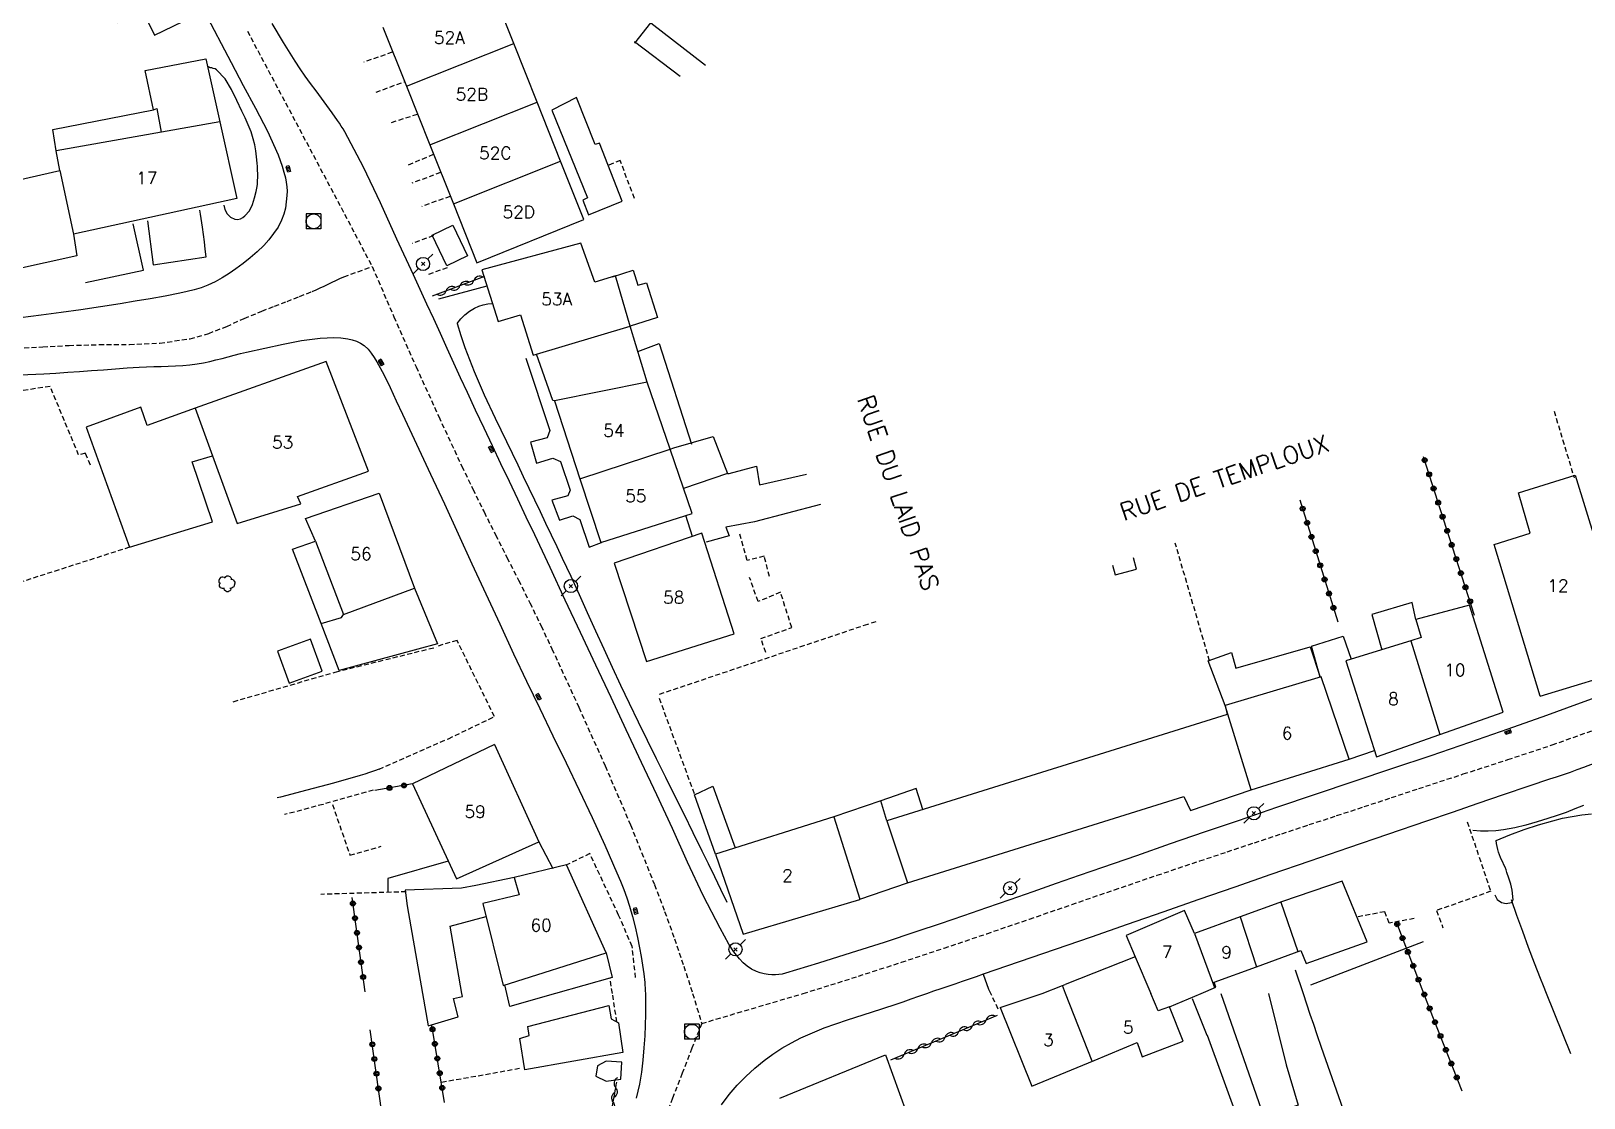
# Model space of a CAD drawing. Header units: millimetres. Extents: x 174000 to 175000, y 130000 to 130858.
# Drawn here: x 174102.3 to 174259.3, y 130160.4 to 130268.3 of the extents above; entities that cross this region are included whole.
import ezdxf
from ezdxf.enums import TextEntityAlignment as Align

# ---------------------------------------------------------------- set-up
doc = ezdxf.new("R2010")
doc.units = ezdxf.units.MM
doc.linetypes.add('DASHED', pattern=[0.75, 0.5, -0.25])
doc.layers.get('0').update_dxf_attribs({"linetype": 'CONTINUOUS'})
for name, color, linetype in [('W0001', 6, 'DASHED'), ('W0014', 7, 'CONTINUOUS'), ('W0017', 7, 'CONTINUOUS'), ('W0101', 7, 'CONTINUOUS'), ('W0104', 1, 'CONTINUOUS'), ('W0112', 1, 'DASHED'), ('W0211', 2, 'CONTINUOUS'), ('W0214', 2, 'CONTINUOUS'), ('W0300', 7, 'CONTINUOUS'), ('W0310', 3, 'CONTINUOUS'), ('W0323', 7, 'CONTINUOUS'), ('W0330', 7, 'CONTINUOUS'), ('W0401', 7, 'CONTINUOUS'), ('W0420', 7, 'CONTINUOUS'), ('W0473', 7, 'CONTINUOUS'), ('W0989', 7, 'CONTINUOUS'), ('W0991', 7, 'CONTINUOUS'), ('W1102', 7, 'CONTINUOUS')]:
    doc.layers.add(name, color=color, linetype=linetype)
doc.styles.get("Standard").update_dxf_attribs({"font": 'romans.shx', "width": 0.85})

# ---------------------------------------------------------------- blocks, each defined once
blk = doc.blocks.new('T401')
for p, q in [((-0.3, 0.3), (0, 0.3)), ((-0.3, -0.25), (-0.3, 0.3)), ((-0.3, 0.15), (0, 0.15)), ((-0.3, 0), (0, 0)), ((0, 0.3), (0, -0.25)), ((-0.3, -0.15), (0, -0.15)), ((-0.3, -0.25), (-0.3, -0.3)), ((-0.3, -0.3), (0, -0.3)), ((0, -0.3), (0, -0.25))]:
    blk.add_line(p, q)
blk = doc.blocks.new('T420')
for p, q in [((0.75, 0.75), (-0.75, 0.75)), ((-0.75, 0.75), (-0.75, -0.75)), ((0.75, 0.75), (0.75, -0.75)), ((0.75, -0.75), (-0.75, -0.75))]:
    blk.add_line(p, q)
blk.add_ellipse((0, 0), major_axis=(-0.53, 0.53), ratio=1, start_param=3.926991, end_param=10.210176)
blk = doc.blocks.new('T473')
for p, q in [((-0.166667, 0.166667), (0.166667, -0.166667)), ((-0.166667, -0.166667), (0.166667, 0.166667)), ((0.500001, 0.500001), (1.000002, 1.000002)), ((-1.000002, -1.000002), (-0.500001, -0.500001))]:
    blk.add_line(p, q)
blk.add_ellipse((0, 0), major_axis=(0.471405, 0.471405), ratio=1, start_param=5.4977871438, end_param=11.780972451)
blk = doc.blocks.new('T300')
for p, q in [((-0.8, 0.51), (-0.86, 0.34)), ((-0.86, 0.34), (-0.86, 0.17)), ((-0.86, 0.17), (-0.74, 0.06)), ((-0.69, 0.63), (-0.8, 0.51)), ((-0.8, -0.06), (-0.74, 0.06)), ((-0.74, 0.06), (-0.69, 0.11)), ((-0.57, 0.69), (-0.69, 0.63)), ((-0.46, 0.69), (-0.57, 0.69)), ((-0.29, 0.63), (-0.46, 0.69)), ((-0.29, 0.63), (-0.17, 0.74)), ((-0.23, 0.57), (-0.29, 0.63)), ((-0.17, 0.74), (-0.06, 0.8)), ((-0.06, 0.8), (0.06, 0.8)), ((0.06, 0.8), (0.23, 0.74)), ((0.23, 0.74), (0.34, 0.63)), ((0.34, 0.63), (0.4, 0.51)), ((0.46, 0.46), (0.34, 0.46)), ((0.4, 0.51), (0.4, 0.46)), ((0.57, 0.4), (0.46, 0.46)), ((0.57, 0.4), (0.69, 0.29)), ((0.69, 0.29), (0.74, 0.17)), ((0.74, 0.06), (0.69, -0.17)), ((0.74, 0.17), (0.74, 0.06)), ((-0.8, -0.17), (-0.8, -0.06)), ((-0.8, -0.23), (-0.8, -0.17)), ((-0.74, -0.34), (-0.8, -0.23)), ((-0.69, -0.4), (-0.74, -0.34)), ((-0.51, -0.46), (-0.69, -0.4)), ((-0.4, -0.46), (-0.51, -0.46)), ((-0.4, -0.46), (-0.34, -0.46)), ((-0.34, -0.46), (-0.34, -0.4)), ((-0.34, -0.51), (-0.34, -0.46)), ((-0.29, -0.63), (-0.34, -0.51)), ((-0.17, -0.74), (-0.29, -0.63)), ((-0.06, -0.8), (-0.17, -0.74)), ((0.06, -0.8), (-0.06, -0.8)), ((0.17, -0.74), (0.06, -0.8)), ((0.23, -0.69), (0.17, -0.74)), ((0.29, -0.46), (0.23, -0.46)), ((0.29, -0.63), (0.23, -0.69)), ((0.46, -0.4), (0.29, -0.46)), ((0.34, -0.51), (0.29, -0.63)), ((0.34, -0.51), (0.34, -0.46)), ((0.57, -0.34), (0.46, -0.4)), ((0.63, -0.29), (0.57, -0.34)), ((0.69, -0.17), (0.63, -0.29))]:
    blk.add_line(p, q)
blk = doc.blocks.new('t310o')
at = {"color": 0, "linetype": 'Continuous'}
for centre, start, end in [((-0.5, 0.38), 216.8699, 323.1304), ((0.5, -0.37), 36.8699, 143.1303)]:
    blk.add_arc(centre, 0.625, start, end, dxfattribs=at)
blk = doc.blocks.new('t323o')
at = {"color": 0, "linetype": 'Continuous'}
for radius in [0.25, 0.15]:
    blk.add_circle((0, 0), radius, dxfattribs=at)

msp = doc.modelspace()

# ---------------------------------------------------------------- linework, layer by layer
at = {"layer": 'W0001'}
for points in [[(174124.13, 130268.31), (174127.29, 130262.36), (174130.45, 130256.41), (174133.61, 130250.45), (174136.75, 130244.49)], [(174100.81, 130236.24), (174103.45, 130236.38), (174106.1, 130236.52), (174109.14, 130236.6), (174112.21, 130236.62), (174115.29, 130236.75), (174118.34, 130237.2), (174120.22, 130237.73), (174122.04, 130238.45), (174123.82, 130239.24), (174125.61, 130239.99), (174126.87, 130240.48), (174128.14, 130240.97), (174129.41, 130241.47), (174130.67, 130241.97), (174131.08, 130242.15), (174131.49, 130242.33), (174131.89, 130242.52), (174132.29, 130242.71), (174132.69, 130242.91), (174133.09, 130243.1), (174133.49, 130243.29), (174133.9, 130243.47), (174136.75, 130244.49)], [(174136.75, 130244.49), (174138.95, 130239.42), (174141.19, 130234.36), (174143.48, 130229.32), (174145.81, 130224.31), (174146.93, 130221.99), (174148.06, 130219.68), (174149.22, 130217.38), (174150.38, 130215.08), (174151.54, 130212.79), (174152.69, 130210.49), (174153.82, 130208.17), (174154.92, 130205.85), (174157.64, 130199.94), (174160.3, 130194.01), (174162.87, 130188.04), (174165.29, 130182), (174166.32, 130179.28), (174167.31, 130176.53), (174168.25, 130173.77), (174169.15, 130171)], [(174180.33, 130171), (174181.73, 130171.43), (174183.12, 130171.87), (174184.52, 130172.3), (174185.91, 130172.75), (174190.25, 130174.15), (174194.57, 130175.58), (174198.88, 130177.04), (174203.19, 130178.52), (174207.49, 130180), (174211.8, 130181.48), (174216.1, 130182.95), (174220.42, 130184.4), (174223.18, 130185.32), (174225.95, 130186.24), (174228.72, 130187.15), (174231.49, 130188.07), (174234.26, 130188.98), (174237.03, 130189.89), (174239.8, 130190.8), (174242.56, 130191.72), (174247.06, 130193.19), (174251.57, 130194.64), (174256.06, 130196.13), (174260.52, 130197.73)], [(174169.15, 130171), (174170.07, 130167.97)], [(174170.07, 130167.97), (174180.33, 130171)], [(174170.07, 130167.97), (174169.08, 130165.46), (174168.1, 130162.94), (174167.12, 130160.42), (174166.14, 130157.89), (174165.38, 130155.85), (174164.64, 130153.8), (174163.91, 130151.74), (174163.19, 130149.68), (174162.44, 130147.62), (174161.66, 130145.58), (174160.82, 130143.56), (174159.92, 130141.56), (174158.26, 130138.27), (174156.46, 130135.05), (174154.54, 130131.9), (174152.5, 130128.83)]]:
    msp.add_lwpolyline(points, dxfattribs=at)
at = {"layer": 'W0014'}
for points in [[(174119.76, 130270.31), (174122.48, 130265.11), (174123.71, 130262.81), (174124.95, 130260.5), (174126.15, 130258.17), (174127.23, 130255.78), (174127.45, 130255.21), (174127.65, 130254.64), (174127.83, 130254.05), (174127.98, 130253.46)], [(174178.52, 130173.04), (174178.19, 130172.96), (174177.85, 130172.91), (174177.51, 130172.89), (174177.17, 130172.89), (174176.77, 130172.92), (174176.37, 130172.98), (174175.97, 130173.07), (174175.59, 130173.21), (174175.11, 130173.46), (174174.67, 130173.76), (174174.25, 130174.11), (174173.87, 130174.49), (174173.3, 130175.21), (174172.8, 130175.99), (174172.36, 130176.79), (174171.93, 130177.59), (174170.22, 130180.91), (174168.63, 130184.28), (174167.1, 130187.68), (174165.54, 130191.07), (174163.99, 130194.35), (174162.44, 130197.64), (174160.9, 130200.92), (174159.35, 130204.21), (174157.81, 130207.5), (174156.27, 130210.78), (174154.73, 130214.07), (174153.18, 130217.36), (174152.33, 130219.16), (174151.48, 130220.96), (174150.62, 130222.76), (174149.77, 130224.56), (174148.91, 130226.36), (174148.06, 130228.16), (174147.21, 130229.97), (174146.37, 130231.77), (174145.68, 130233.25), (174145, 130234.74), (174144.33, 130236.22), (174143.65, 130237.71), (174142.97, 130239.2), (174142.29, 130240.68), (174141.61, 130242.17), (174140.92, 130243.65), (174139.24, 130247.28), (174137.59, 130250.94), (174135.86, 130254.56), (174133.99, 130258.11), (174133.81, 130258.41), (174133.63, 130258.7), (174133.43, 130258.99), (174133.24, 130259.27), (174132.71, 130260.03), (174132.17, 130260.78), (174131.63, 130261.52), (174131.08, 130262.25), (174130.53, 130262.99), (174129.99, 130263.74), (174129.46, 130264.49), (174128.95, 130265.26), (174127.77, 130267.15), (174126.65, 130269.08)], [(174127.98, 130253.46), (174128.07, 130253.02), (174128.12, 130252.57), (174128.14, 130252.12), (174128.13, 130251.67), (174128.07, 130251.04), (174127.97, 130250.41), (174127.81, 130249.79), (174127.59, 130249.19), (174127.23, 130248.49), (174126.79, 130247.83), (174126.3, 130247.21), (174125.78, 130246.63), (174125.13, 130245.97), (174124.43, 130245.36), (174123.71, 130244.79), (174122.96, 130244.25), (174122.29, 130243.79), (174121.6, 130243.35), (174120.89, 130242.95), (174120.15, 130242.6), (174119.46, 130242.34), (174118.75, 130242.14), (174118.04, 130241.97), (174117.32, 130241.8), (174115.81, 130241.49), (174114.3, 130241.22), (174112.78, 130240.98), (174111.26, 130240.74), (174109.27, 130240.43), (174107.28, 130240.13), (174105.29, 130239.85), (174103.29, 130239.57), (174101.19, 130239.3)], [(174145.33, 130238.75), (174145.72, 130237.52), (174146.13, 130236.31), (174146.58, 130235.1), (174147.05, 130233.9), (174148.08, 130231.51), (174149.19, 130229.15), (174150.33, 130226.8), (174151.46, 130224.45), (174152.02, 130223.27), (174152.58, 130222.09), (174153.15, 130220.91), (174153.72, 130219.73), (174154.28, 130218.55), (174154.85, 130217.37), (174155.41, 130216.19), (174155.97, 130215.01), (174156.82, 130213.18), (174157.66, 130211.34), (174158.5, 130209.51), (174159.33, 130207.67), (174160.17, 130205.83), (174161.01, 130204), (174161.86, 130202.17), (174162.73, 130200.35), (174163.63, 130198.47), (174164.54, 130196.6), (174165.47, 130194.74), (174166.39, 130192.88), (174167.32, 130191.01), (174168.25, 130189.15), (174169.18, 130187.29), (174170.09, 130185.42), (174170.72, 130184.13), (174171.35, 130182.83), (174171.97, 130181.53), (174172.59, 130180.23)], [(174099.48, 130233.47), (174103.56, 130233.66), (174104.76, 130233.73), (174105.97, 130233.8), (174107.17, 130233.89), (174108.38, 130233.97), (174109.58, 130234.06), (174110.79, 130234.15), (174111.99, 130234.24), (174113.2, 130234.32), (174113.93, 130234.36), (174114.67, 130234.38), (174115.4, 130234.4), (174116.13, 130234.43), (174116.87, 130234.45), (174117.6, 130234.5), (174118.33, 130234.56), (174119.06, 130234.66), (174119.7, 130234.76), (174120.33, 130234.9), (174120.95, 130235.05), (174121.57, 130235.21), (174122.19, 130235.38), (174122.81, 130235.54), (174123.43, 130235.7), (174124.06, 130235.84), (174125.9, 130236.25), (174127.75, 130236.66), (174129.61, 130237.02), (174131.49, 130237.25), (174132.19, 130237.3), (174132.88, 130237.33), (174133.59, 130237.3), (174134.28, 130237.2), (174134.72, 130237.09), (174135.15, 130236.94), (174135.57, 130236.75), (174135.95, 130236.5), (174136.34, 130236.14), (174136.66, 130235.74), (174136.94, 130235.31), (174137.21, 130234.87), (174137.94, 130233.59), (174138.58, 130232.25), (174139.19, 130230.91), (174139.8, 130229.57), (174141.23, 130226.55), (174142.65, 130223.52), (174144.05, 130220.49), (174145.45, 130217.46), (174146.84, 130214.43), (174148.24, 130211.39), (174149.64, 130208.36), (174151.05, 130205.34), (174152.36, 130202.57), (174153.69, 130199.81), (174155.03, 130197.06), (174156.37, 130194.31), (174157.69, 130191.55), (174159, 130188.78), (174160.27, 130186), (174161.49, 130183.19), (174161.84, 130182.36), (174162.18, 130181.52), (174162.49, 130180.68), (174162.77, 130179.82), (174163.07, 130178.78), (174163.33, 130177.73), (174163.56, 130176.67), (174163.77, 130175.61), (174163.93, 130174.74), (174164.09, 130173.87), (174164.21, 130173), (174164.3, 130172.12), (174164.32, 130171.84), (174164.34, 130171.56), (174164.35, 130171.28), (174164.37, 130171)], [(174261.58, 130201.33), (174258.52, 130200.2), (174255.46, 130199.09), (174251.58, 130197.71), (174247.69, 130196.37), (174243.79, 130195.04), (174239.89, 130193.73), (174235.99, 130192.42), (174232.09, 130191.11), (174228.19, 130189.8), (174224.3, 130188.47), (174220.87, 130187.3), (174217.44, 130186.12), (174214.01, 130184.93), (174210.58, 130183.75), (174208.24, 130182.93), (174205.9, 130182.12), (174203.55, 130181.29), (174201.21, 130180.47), (174198.87, 130179.65), (174196.53, 130178.84), (174194.18, 130178.04), (174191.83, 130177.25), (174188.51, 130176.17), (174185.19, 130175.1), (174181.86, 130174.06), (174178.52, 130173.04)], [(174192.83, 130171), (174193.55, 130171.25), (174194.27, 130171.49), (174194.98, 130171.74), (174195.7, 130171.98), (174196.42, 130172.23), (174197.13, 130172.47), (174197.85, 130172.72), (174198.56, 130172.97), (174202.2, 130174.22), (174205.83, 130175.48), (174209.47, 130176.74), (174213.1, 130178.01), (174216.73, 130179.27), (174220.37, 130180.53), (174224, 130181.79), (174227.64, 130183.05), (174231.57, 130184.4), (174235.5, 130185.75), (174239.43, 130187.1), (174243.36, 130188.45), (174245.96, 130189.34), (174248.55, 130190.23), (174251.14, 130191.12), (174253.73, 130192.01), (174254.43, 130192.24), (174255.12, 130192.47), (174255.81, 130192.7), (174256.5, 130192.92), (174257.2, 130193.15), (174257.89, 130193.39), (174258.57, 130193.63), (174259.26, 130193.88), (174262.26, 130195.04)], [(174164.37, 130171), (174164.39, 130169.93), (174164.38, 130168.86), (174164.35, 130167.78), (174164.3, 130166.71), (174164.23, 130165.49), (174164.12, 130164.26), (174163.98, 130163.04), (174163.77, 130161.82), (174163.44, 130160.4)], [(174172.06, 130159.74), (174172.85, 130160.8), (174173.66, 130161.73), (174174.53, 130162.61), (174175.44, 130163.44), (174176.39, 130164.22), (174177.27, 130164.87), (174178.18, 130165.47), (174179.13, 130166.02), (174180.1, 130166.52), (174182.43, 130167.51), (174184.82, 130168.34), (174187.23, 130169.1), (174189.62, 130169.89), (174190.42, 130170.17), (174191.23, 130170.45), (174192.03, 130170.72), (174192.83, 130171)]]:
    msp.add_lwpolyline(points, dxfattribs=at)
at = {"layer": 'W0017'}
for points in [[(174121.74, 130250.71), (174121.85, 130250.25), (174122.08, 130249.83), (174122.44, 130249.5), (174122.87, 130249.29), (174123.15, 130249.26), (174123.43, 130249.32), (174123.68, 130249.44), (174123.89, 130249.61), (174124.35, 130250.14), (174124.66, 130250.77), (174124.86, 130251.43), (174125.02, 130252.08), (174125.1, 130252.43), (174125.14, 130252.8), (174125.17, 130253.16), (174125.18, 130253.52), (174125.18, 130253.88), (174125.16, 130254.24), (174125.14, 130254.6), (174125.12, 130254.96), (174125.07, 130255.58), (174124.99, 130256.19), (174124.88, 130256.8), (174124.73, 130257.41), (174124.5, 130258.13), (174124.22, 130258.83), (174123.91, 130259.52), (174123.57, 130260.19), (174123.06, 130261.28), (174122.53, 130262.4), (174121.87, 130263.48), (174121, 130264.39), (174120.86, 130264.48), (174120.69, 130264.53), (174120.53, 130264.57), (174120.37, 130264.6), (174120.34, 130264.62), (174120.3, 130264.63), (174120.27, 130264.65), (174120.24, 130264.66), (174120.2, 130264.68), (174120.17, 130264.69), (174120.13, 130264.7), (174120.1, 130264.71)], [(174119.96, 130245.49), (174119.88, 130246.24), (174119.79, 130246.99), (174119.7, 130247.74), (174119.6, 130248.49), (174119.53, 130248.92), (174119.46, 130249.35), (174119.39, 130249.78), (174119.31, 130250.21)], [(174113.64, 130244.13), (174112.59, 130248.81)], [(174114.03, 130249.11), (174114.61, 130244.66)], [(174114.61, 130244.66), (174119.96, 130245.49)], [(174107.75, 130242.89), (174113.64, 130244.13)], [(174148.35, 130242.51), (174143.46, 130241.2)], [(174145.33, 130238.75), (174145.7, 130239.21), (174146.12, 130239.63), (174146.59, 130239.99), (174147.1, 130240.3), (174147.53, 130240.5), (174147.98, 130240.64), (174148.44, 130240.73), (174148.91, 130240.77)], [(174152.28, 130235.24), (174154.71, 130227.92), (174154.44, 130227.19), (174152.74, 130226.73), (174153.37, 130224.62), (174155.02, 130225.11), (174155.8, 130224.77), (174156.77, 130221.89), (174156.52, 130221.33), (174154.92, 130220.89), (174155.68, 130218.86), (174157.03, 130219.29), (174157.73, 130218.93), (174158.7, 130216.14), (174159.95, 130216.61)], [(174137.45, 130193.68), (174136.97, 130193.51), (174136.49, 130193.34), (174136, 130193.18), (174135.52, 130193.03), (174132.85, 130192.26), (174130.16, 130191.54), (174127.47, 130190.86), (174127.13, 130190.77)], [(174230.06, 130173.4), (174230.86, 130171)], [(174199.1, 130171.39), (174198.56, 130172.92)], [(174230.86, 130171), (174231.21, 130169.96), (174231.56, 130168.92), (174231.91, 130167.88), (174232.27, 130166.84), (174232.7, 130165.58), (174233.14, 130164.33), (174233.58, 130163.08), (174234.02, 130161.82), (174234.46, 130160.57), (174234.9, 130159.32), (174235.33, 130158.06), (174235.62, 130157.2)]]:
    msp.add_lwpolyline(points, dxfattribs=at)
at = {"layer": 'W0101'}
for points in [[(174151.07, 130267.06), (174149.42, 130271.19), (174149.01, 130271), (174148.33, 130272.55)], [(174137.84, 130268.7), (174140.22, 130262.74)], [(174153.44, 130261.1), (174151.07, 130267.06)], [(174140.22, 130262.74), (174142.59, 130256.79)], [(174155.8, 130255.14), (174153.44, 130261.1)], [(174121.35, 130259.12), (174104.79, 130256.18)], [(174121.35, 130259.12), (174123.05, 130251.36)], [(174142.59, 130256.79), (174144.97, 130250.84)], [(174105.17, 130254.22), (174104.79, 130256.18)], [(174144.97, 130250.84), (174147.34, 130244.88), (174158.15, 130249.24), (174155.8, 130255.14)], [(174106.55, 130247.78), (174106.9, 130245.59), (174087.04, 130241.2), (174085.52, 130249.73), (174105.17, 130254.22)], [(174123.05, 130251.36), (174106.55, 130247.78)], [(174132.1, 130234.91), (174118.87, 130230.17)], [(174136.39, 130223.82), (174132.1, 130234.91)], [(174164.54, 130232.81), (174155.17, 130230.92)], [(174166.87, 130226.02), (174164.54, 130232.81)], [(174118.87, 130230.17), (174120.62, 130225.35)], [(174155.17, 130230.92), (174157.75, 130223.03)], [(174120.62, 130225.35), (174123.09, 130218.52), (174129.53, 130220.51), (174129.19, 130221.26), (174136.39, 130223.82)], [(174157.75, 130223.03), (174159.87, 130216.58), (174169.1, 130219.54), (174166.87, 130226.02)], [(174254.83, 130201.05), (174250.17, 130216.39), (174253.83, 130217.53), (174252.64, 130221.6), (174258.36, 130223.39), (174264.37, 130203.96)], [(174131.02, 130216.74), (174130.02, 130219.01), (174137.47, 130221.58)], [(174137.47, 130221.58), (174141.02, 130211.97), (174141.02, 130211.97)], [(174131.02, 130216.74), (174133.86, 130209.32), (174141.02, 130211.97)], [(174251.09, 130199.43), (174247.68, 130210.26), (174242.27, 130208.8), (174242.81, 130206.99), (174241.76, 130206.66)], [(174241.76, 130206.66), (174235.71, 130204.79)], [(174235.2, 130204.63), (174238.3, 130194.92)], [(174235.51, 130194.7), (174232.7, 130203.01), (174222.99, 130200.1), (174223.2, 130199.21)], [(174254.83, 130201.05), (174264.37, 130203.96)], [(174225.63, 130191.6), (174222.99, 130200.1)], [(174244.7, 130197.17), (174251.09, 130199.43)], [(174238.3, 130194.92), (174244.7, 130197.17)], [(174149.11, 130196.18), (174140.82, 130192.18), (174145.28, 130182.59), (174153.59, 130186.32)], [(174149.11, 130196.18), (174153.59, 130186.32)], [(174225.63, 130191.6), (174235.51, 130194.7)], [(174183.44, 130188.86), (174171.45, 130185.08), (174174.24, 130176.99)], [(174183.44, 130188.86), (174186.04, 130180.53)], [(174174.24, 130176.99), (174186.04, 130180.5)], [(174219.88, 130177.06), (174218.87, 130179.39), (174212.98, 130176.85), (174213.89, 130174.72)], [(174224.5, 130178.74), (174219.88, 130177.06)], [(174224.5, 130178.74), (174226.15, 130173.7)], [(174213.89, 130174.72), (174206.82, 130171.92)], [(174222.06, 130171.65), (174221.87, 130172.15), (174226.15, 130173.7)], [(174204.48, 130171), (174206.53, 130171.8)], [(174220.55, 130171.01), (174222.06, 130171.65)], [(174200.24, 130169.59), (174204.48, 130171)], [(174209.55, 130164.15), (174206.85, 130171)], [(174217.35, 130169.64), (174220.55, 130171.01)], [(174200.24, 130169.59), (174203.43, 130161.62), (174209.73, 130164.22)], [(174209.73, 130164.22), (174214.1, 130166.04), (174214.61, 130164.58), (174218.73, 130166.18), (174217.35, 130169.64)]]:
    msp.add_lwpolyline(points, dxfattribs=at)
for points in [[(174157.86, 130246.87), (174147.82, 130244.15), (174149.5, 130238.94), (174151.75, 130239.62), (174153.03, 130235.53), (174162.82, 130238.48), (174161.35, 130243.55), (174159.26, 130242.92)], [(174170.07, 130217.53), (174161.2, 130214.5), (174164.47, 130204.56), (174173.34, 130207.35)], [(174149.98, 130171.8), (174160.42, 130175.12), (174156.4, 130183.99), (174151.12, 130182.71), (174151.6, 130180.96), (174147.95, 130180.11)]]:
    msp.add_lwpolyline(points, close=True, dxfattribs=at)
at = {"layer": 'W0104'}
for points in [[(174117.59, 130269.28), (174113.78, 130276.65), (174108.11, 130275.27), (174111.04, 130269.18), (174113.61, 130270.23), (174114.73, 130267.88)], [(174154.92, 130260.32), (174158.53, 130251.45), (174158.05, 130251.21), (174158.61, 130249.73), (174162.02, 130251.11), (174159.72, 130256.97), (174159.31, 130256.85), (174157.4, 130261.6)], [(174144.29, 130244.57), (174142.81, 130247.67), (174144.91, 130248.67), (174146.39, 130245.57), (174144.29, 130244.57)], [(174131.69, 130203.59), (174130.52, 130206.82), (174127.19, 130205.61), (174128.35, 130202.39), (174131.69, 130203.59)], [(174162.1, 130165.04), (174152.19, 130163.27), (174151.68, 130166.45), (174152.62, 130166.74), (174152.48, 130167.66), (174160.69, 130169.77), (174160.91, 130168.43), (174161.66, 130168.02)], [(174161.88, 130162.35), (174161.98, 130164.05), (174160.4, 130164.17), (174159.53, 130163.69), (174159.36, 130162.64), (174160.4, 130162.14)]]:
    msp.add_lwpolyline(points, close=True, dxfattribs=at)
for points in [[(174167.88, 130263.71), (174163.28, 130267.2), (174163.31, 130267.08), (174164.92, 130269.12)], [(174164.92, 130269.12), (174170.45, 130264.85)], [(174104.79, 130256.18), (174104.46, 130258.34), (174114.65, 130260.33), (174113.81, 130264.32), (174119.92, 130265.48)], [(174119.92, 130265.48), (174121.35, 130259.12)], [(174114.65, 130260.33), (174114.99, 130260.49), (174115.41, 130258.07), (174115.41, 130258.07)], [(174161.05, 130243.46), (174163.14, 130244.13), (174163.6, 130242.6), (174164.47, 130242.85), (174165.61, 130239.33), (174162.82, 130238.48)], [(174164.54, 130232.81), (174162.82, 130238.48)], [(174163.6, 130235.92), (174165.78, 130236.72), (174169.03, 130226.54)], [(174155.17, 130230.92), (174155, 130230.95), (174153.35, 130235.62)], [(174118.87, 130230.17), (174114, 130228.43), (174113.37, 130230.27), (174107.82, 130228.26), (174112.23, 130216.12), (174120.61, 130218.69), (174118.55, 130224.75), (174120.62, 130225.35)], [(174166.87, 130226.02), (174167.26, 130226.15), (174171.23, 130227.31), (174172.68, 130223.56), (174168.23, 130222.06)], [(174172.68, 130223.56), (174172.85, 130223.56), (174175.59, 130224.31), (174175.91, 130222.42), (174180.65, 130223.49)], [(174182.09, 130220.43), (174175.4, 130218.69), (174172.52, 130218.16), (174172.83, 130217.26), (174170.5, 130216.63)], [(174169.13, 130217.2), (174168.46, 130219.33)], [(174143.37, 130206.36), (174133.4, 130203.67), (174131.59, 130208.41), (174128.71, 130215.93), (174131.02, 130216.74)], [(174211.58, 130214.31), (174211.85, 130213.32), (174214.03, 130213.9), (174213.72, 130215.05)], [(174141.02, 130211.97), (174143.37, 130206.36)], [(174131.59, 130208.41), (174133.65, 130209.02), (174133.86, 130209.32)], [(174242.27, 130208.8), (174241.91, 130210.52), (174237.82, 130209.31), (174238.83, 130205.76)], [(174222.99, 130200.1), (174221.27, 130204.63), (174223.62, 130205.46), (174224.05, 130203.88), (174231.59, 130206.06), (174232.58, 130202.97)], [(174232.58, 130202.97), (174231.71, 130206.11), (174234.93, 130207.13), (174235.71, 130204.79)], [(174235.71, 130204.79), (174235.2, 130204.63)], [(174223.2, 130199.21), (174188.77, 130188.47), (174188.19, 130190.48), (174183.44, 130188.86)], [(174235.51, 130194.7), (174238.09, 130195.57)], [(174171.45, 130185.08), (174169.34, 130191.09), (174171.18, 130191.96), (174173.46, 130185.71)], [(174186.04, 130180.5), (174186.04, 130180.53), (174190.86, 130182.17), (174190.88, 130182.17), (174218.82, 130190.9), (174219.47, 130189.49), (174225.63, 130191.6)], [(174192.43, 130189.61), (174191.75, 130191.74), (174188.19, 130190.48)], [(174188.77, 130188.47), (174190.86, 130182.17)], [(174153.59, 130186.32), (174155, 130183.65)], [(174144.44, 130184.38), (174138.33, 130182.63), (174138.33, 130181.22)], [(174151.12, 130182.71), (174147.24, 130181.93), (174145.77, 130181.64), (174140.07, 130181.45), (174140.29, 130179.85), (174141.85, 130171)], [(174234.81, 130182.37), (174228.8, 130180.31), (174224.5, 130178.74)], [(174226.15, 130173.7), (174230.63, 130175.33), (174231.18, 130174.03), (174237.35, 130176.23), (174234.81, 130182.37)], [(174228.63, 130180.24), (174230.35, 130175.23)], [(174145.83, 130171), (174144.63, 130177.79), (174148.27, 130178.78)], [(174160.42, 130175.12), (174161.01, 130172.63), (174155.27, 130171)], [(174150.37, 130171), (174150.17, 130171.86)], [(174206.53, 130171.8), (174206.82, 130171.92)], [(174141.85, 130171), (174142.42, 130167.73), (174145.45, 130168.63), (174144.97, 130170.49), (174145.89, 130170.69), (174145.83, 130171)], [(174155.27, 130171), (174150.66, 130169.69), (174150.37, 130171)], [(174227.38, 130171), (174229.14, 130163.78), (174230.38, 130159.71), (174224.49, 130157.7), (174221.19, 130166.74), (174221.17, 130166.74), (174219.68, 130170.46)], [(174222.56, 130171), (174226.91, 130158.53)], [(174217.35, 130169.64), (174217.35, 130169.64)], [(174177.97, 130160.41), (174188.65, 130164.78), (174190.76, 130158.94), (174181.34, 130155.25)]]:
    msp.add_lwpolyline(points, dxfattribs=at)
at = {"layer": 'W0112'}
for points in [[(174138.76, 130266.16), (174135.9, 130265.16)], [(174137.14, 130262.11), (174139.97, 130263.18)], [(174141.3, 130259.87), (174138.5, 130258.98)], [(174142.93, 130255.82), (174140.22, 130254.67)], [(174163.26, 130251.37), (174161.83, 130255.23), (174160.6, 130254.73)], [(174143.67, 130253.99), (174140.75, 130252.93)], [(174144.64, 130251.59), (174141.77, 130250.58)], [(174142.95, 130247.62), (174140.82, 130246.82)], [(174142.49, 130243.74), (174144.41, 130244.42)], [(174108.26, 130224.43), (174107.75, 130225.62), (174107.07, 130225.45), (174104.19, 130232.38), (174096.46, 130231.19)], [(174256.24, 130229.87), (174258.27, 130223.15)], [(174176.93, 130213.16), (174176.37, 130215.2), (174174.65, 130214.79), (174173.9, 130217.57)], [(174112.23, 130216.12), (174099.9, 130212.17), (174078.91, 130206.31)], [(174221.41, 130204.61), (174217.94, 130216.53)], [(174176.54, 130205.48), (174176.05, 130206.89), (174179.18, 130208), (174178.02, 130211.56), (174175.76, 130210.62), (174174.91, 130213.07)], [(174187.66, 130208.57), (174186.84, 130208.32), (174165.66, 130201.19)], [(174137.45, 130193.68), (174144.46, 130196.76), (174149.11, 130198.99), (174145.33, 130206.69), (174143.29, 130206.09)], [(174122.71, 130200.5), (174133.02, 130203.5), (174143.22, 130206.02)], [(174165.76, 130200.85), (174169.34, 130191.09)], [(174136.85, 130191.55), (174131.78, 130190.12), (174127.9, 130189.08)], [(174132.73, 130190.1), (174134.5, 130184.98), (174137.65, 130185.88)], [(174247.46, 130188.35), (174249.83, 130181.33), (174244.36, 130179.39), (174245.01, 130177.62)], [(174163.38, 130172.6), (174163.04, 130175.75), (174161.66, 130178.93), (174158.75, 130185.15), (174156.4, 130183.99)], [(174140.19, 130181.28), (174131.56, 130181.02)], [(174242.1, 130178.59), (174239.58, 130178.1), (174239.12, 130179.27), (174236.33, 130178.72)], [(174161.04, 130171), (174160.79, 130172.57)], [(174161.48, 130168.12), (174161.04, 130171)], [(174199.28, 130171), (174199.1, 130171.39)], [(174200.04, 130169.43), (174199.28, 130171)], [(174151.65, 130163.4), (174143.61, 130161.97)]]:
    msp.add_lwpolyline(points, dxfattribs=at)
at = {"layer": 'W0211'}
for points in [[(174250.37, 130186.46), (174251.78, 130187.05), (174253.21, 130187.58), (174254.66, 130188.06), (174256.13, 130188.47), (174257.09, 130188.71), (174258.06, 130188.9), (174259.04, 130189.05), (174260.02, 130189.17)], [(174250.25, 130180.96), (174250.49, 130180.51), (174250.91, 130180.2), (174251.41, 130180.09), (174251.92, 130180.21), (174251.99, 130180.26), (174252.05, 130180.34), (174252.08, 130180.42), (174252.09, 130180.51), (174252.09, 130180.58), (174252.08, 130180.65), (174252.07, 130180.72), (174252.06, 130180.79), (174252.01, 130181.43), (174251.87, 130182.05), (174251.68, 130182.65), (174251.48, 130183.24), (174251.39, 130183.5), (174251.28, 130183.76), (174251.17, 130184.01), (174251.06, 130184.26), (174250.94, 130184.51), (174250.83, 130184.76), (174250.72, 130185.01), (174250.63, 130185.27), (174250.55, 130185.57), (174250.47, 130185.86), (174250.41, 130186.16), (174250.37, 130186.46)]]:
    msp.add_lwpolyline(points, dxfattribs=at)
at = {"layer": 'W0214'}
msp.add_lwpolyline([(174259.23, 130190.02), (174258.35, 130189.66), (174257.45, 130189.31), (174256.54, 130188.99), (174255.62, 130188.69), (174254.52, 130188.35), (174253.4, 130188.02), (174252.27, 130187.73), (174251.12, 130187.53), (174250.34, 130187.45), (174249.57, 130187.41), (174248.79, 130187.42), (174248.02, 130187.48)], dxfattribs=at)
at = {"layer": 'W0300'}
msp.add_lwpolyline([(174231.66, 130171.88), (174243.03, 130176.26)], dxfattribs=at)
at = {"layer": 'W0310'}
for points in [[(174148.09, 130243.48), (174142.81, 130241.51)], [(174199.92, 130168.77), (174189.14, 130164.27)], [(174159.67, 130154.19), (174159.93, 130155.01), (174160.18, 130155.84), (174160.41, 130156.67), (174160.62, 130157.51), (174160.81, 130158.34), (174160.97, 130159.19), (174161.12, 130160.03), (174161.27, 130160.88), (174161.32, 130161.17), (174161.37, 130161.46), (174161.42, 130161.75), (174161.47, 130162.04)]]:
    msp.add_lwpolyline(points, dxfattribs=at)
at = {"layer": 'W0323'}
for points in [[(174248.21, 130209.21), (174245.35, 130218.01), (174243.04, 130225.27)], [(174230.54, 130220.92), (174234.37, 130208.56)], [(174140.82, 130192.18), (174137.02, 130191.53)], [(174136.03, 130171.18), (174134.72, 130180.72)], [(174243.08, 130171), (174240.36, 130178.05)], [(174246.94, 130161.11), (174243.99, 130168.63), (174243.08, 130171)], [(174139.49, 130140.55), (174138.86, 130152.78), (174137.72, 130158.94), (174136.56, 130167.34)], [(174144.07, 130159.98), (174142.78, 130167.78)]]:
    msp.add_lwpolyline(points, dxfattribs=at)
at = {"layer": 'W0330'}
for points in [[(174255.46, 130171), (174255.16, 130171.76), (174254.86, 130172.53), (174254.56, 130173.29), (174254.27, 130174.06), (174253.66, 130175.65), (174253.07, 130177.26), (174252.49, 130178.87), (174251.92, 130180.48)], [(174257.93, 130164.91), (174255.46, 130171)]]:
    msp.add_lwpolyline(points, dxfattribs=at)
at = {"layer": 'W1102'}
for points in [[(174140.22, 130262.74), (174151.07, 130267.06)], [(174142.59, 130256.79), (174153.44, 130261.1)], [(174144.97, 130250.84), (174155.8, 130255.14)], [(174105.17, 130254.22), (174106.55, 130247.78)], [(174157.75, 130223.03), (174166.87, 130226.02)], [(174241.76, 130206.66), (174244.7, 130197.17)], [(174219.88, 130177.06), (174221.91, 130171.59)], [(174213.89, 130174.72), (174215.47, 130171)], [(174206.85, 130171), (174206.53, 130171.8)], [(174216.22, 130169.24), (174215.47, 130171)], [(174217.35, 130169.64), (174216.22, 130169.24)]]:
    msp.add_lwpolyline(points, dxfattribs=at)

# ---------------------------------------------------------------- block references
at = {"layer": 'W0300'}
msp.add_blockref('T300', (174122.12, 130212.41), dxfattribs=at)
at = {"layer": 'W0310'}
for p, rotation in [((174144.22, 130242.04), 200.3830384190912), ((174145.62, 130242.56), 200.3830384190912), ((174147.03, 130243.08), 200.3830384190912), ((174198.82, 130168.32), 202.6838299968712), ((174194.67, 130166.58), 202.6838299968712), ((174196.06, 130167.16), 202.6838299968712), ((174197.44, 130167.74), 202.6838299968712), ((174190.52, 130164.85), 202.6838299968712), ((174191.91, 130165.42), 202.6838299968712), ((174193.29, 130166), 202.6838299968712), ((174161.38, 130161.49), 80.72896018637215), ((174161.12, 130160.01), 79.78560612985383)]:
    msp.add_blockref('t310o', p, dxfattribs=dict(at, rotation=rotation))
at = {"layer": 'W0323'}
for p, rotation in [((174243.16, 130224.92), 107.6188255638931), ((174243.61, 130223.49), 107.6188255638931), ((174244.06, 130222.06), 107.6188255638931), ((174230.82, 130220.02), 287.2203790721206), ((174244.52, 130220.63), 107.6188255638931), ((174231.27, 130218.59), 287.2203790721206), ((174244.97, 130219.2), 107.6188255638931), ((174231.71, 130217.16), 287.2203790721206), ((174245.43, 130217.77), 108.0077330306779), ((174232.15, 130215.72), 287.2203790721206), ((174245.89, 130216.35), 108.0077330306779), ((174232.6, 130214.29), 287.2203790721206), ((174246.36, 130214.92), 108.0077330306779), ((174233.04, 130212.86), 287.2203790721206), ((174246.82, 130213.49), 108.0077330306779), ((174247.28, 130212.07), 108.0077330306779), ((174233.49, 130211.43), 287.2203790721206), ((174247.75, 130210.64), 108.0077330306779), ((174233.93, 130209.99), 287.2203790721206), ((174138.5, 130191.78), 189.7579666108803), ((174139.97, 130192.03), 189.7579666108803), ((174134.8, 130180.1), 97.85331490397046), ((174135.01, 130178.61), 97.85331490397046), ((174240.38, 130178), 111.0868432844154), ((174135.21, 130177.13), 97.85331490397046), ((174240.92, 130176.6), 111.0868432844154), ((174135.42, 130175.64), 97.85331490397046), ((174241.46, 130175.2), 111.0868432844154), ((174135.62, 130174.16), 97.85331490397046), ((174242, 130173.8), 111.0868432844154), ((174135.83, 130172.67), 97.85331490397046), ((174242.54, 130172.4), 111.0868432844154), ((174243.12, 130170.89), 111.0868432843927), ((174243.66, 130169.49), 111.0868432843927), ((174244.2, 130168.1), 111.4358381970108), ((174142.85, 130167.38), 99.34686911518415), ((174244.75, 130166.7), 111.4358381970108), ((174136.77, 130165.86), 97.85331490402257), ((174143.09, 130165.9), 99.34686911518415), ((174245.3, 130165.3), 111.4358381970108), ((174136.97, 130164.37), 97.85331490402257), ((174143.34, 130164.42), 99.34686911518415), ((174245.85, 130163.91), 111.4358381970108), ((174137.18, 130162.89), 97.85331490402257), ((174143.58, 130162.94), 99.34686911518415), ((174246.4, 130162.51), 111.4358381970108), ((174137.38, 130161.4), 97.85331490402257), ((174143.83, 130161.46), 99.34686911518415)]:
    msp.add_blockref('t323o', p, dxfattribs=dict(at, rotation=rotation))
at = {"layer": 'W0401'}
for p, rotation in [((174128.13, 130254.31), 196.2220767604175), ((174137.53, 130234.73), 211.0510321655404), ((174148.92, 130226.1), 25.33501942511886), ((174153.42, 130200.93), 205.7727712579813), ((174251.55, 130197.56), 109.2926882501561), ((174163.24, 130179.29), 195.6578894745961)]:
    msp.add_blockref('T401', p, dxfattribs=dict(at, rotation=rotation))
at = {"layer": 'W0420'}
for p in [(174130.82, 130249.07), (174169.07, 130167.13)]:
    msp.add_blockref('T420', p, dxfattribs=at)
at = {"layer": 'W0473'}
for p in [(174141.89, 130244.76), (174156.84, 130212.19), (174225.89, 130189.22), (174201.25, 130181.64), (174173.48, 130175.46)]:
    msp.add_blockref('T473', p, dxfattribs=at)

# ---------------------------------------------------------------- texts
at = {"layer": 'W0989'}
for s, rotation, p in [('RUE DU LAID PAS', 289.0008, (174185.74, 130231.13)), ('RUE DE TEMPLOUX', 18.8154, (174212.73, 130218.77))]:
    msp.add_text(s, height=1.75, rotation=rotation, dxfattribs=at).set_placement(p)
at = {"layer": 'W0991'}
for s, p in [('52A', (174144.55, 130267.65)), ('52B', (174146.83, 130261.92)), ('52C', (174149.2, 130255.97)), ('17', (174113.96, 130253.45)), ('52D', (174151.57, 130250.01)), ('53A', (174155.4, 130241.2)), ('54', (174161.19, 130227.92)), ('53', (174127.7, 130226.72)), ('55', (174163.41, 130221.3)), ('56', (174135.62, 130215.45)), ('12', (174256.63, 130212.22)), ('58', (174167.24, 130211.04)), ('10', (174246.21, 130203.71)), ('8', (174240, 130200.79)), ('6', (174229.24, 130197.31)), ('59', (174147.16, 130189.38)), ('2', (174178.74, 130182.92)), ('60', (174153.83, 130177.9)), ('7', (174217.13, 130175.19)), ('9', (174223.13, 130175.16)), ('3', (174205.12, 130166.31)), ('5', (174213.19, 130167.57))]:
    msp.add_text(s, height=1.25, dxfattribs=at).set_placement(p, align=Align.MIDDLE_CENTER)

doc.saveas('drawing.dxf')
